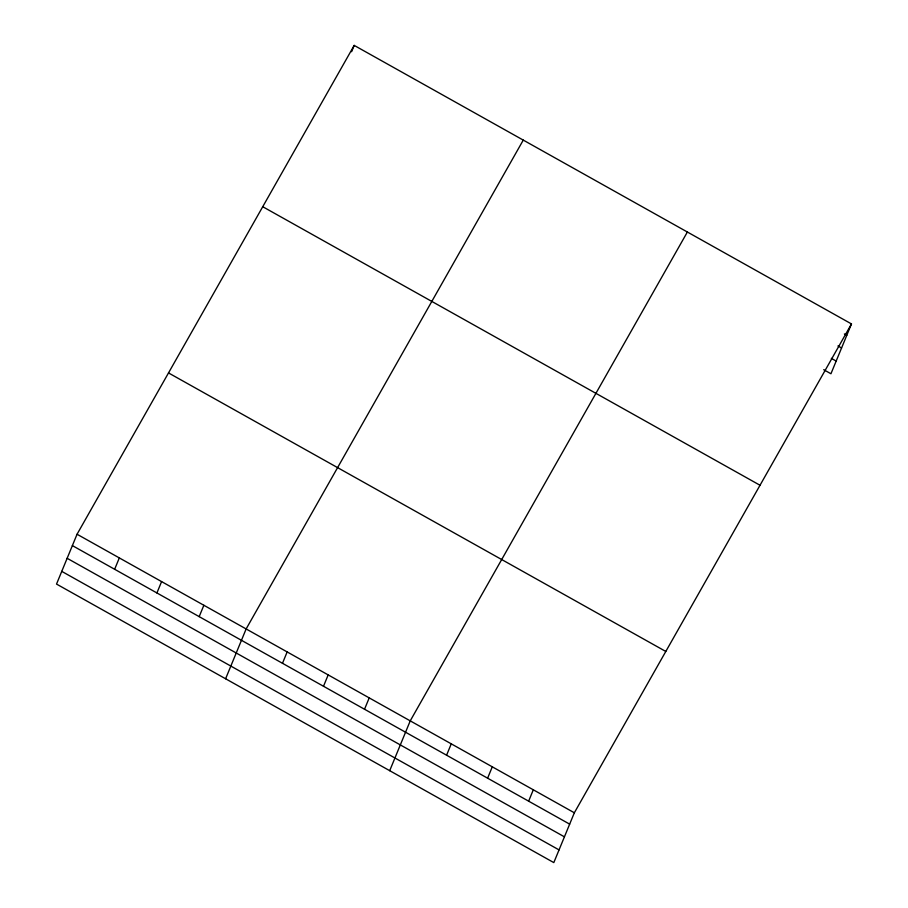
<?xml version="1.0" encoding="UTF-8"?>
<svg xmlns="http://www.w3.org/2000/svg" width="908" height="908" viewBox="0 0 908 908"><rect width="100%" height="100%" fill="white"/><g stroke="black" fill="none" stroke-linecap="round" stroke-linejoin="round"><path stroke-width="1.36" d="M77.055 534.245L56.523 584.071L553.812 862.6L574.344 812.785L851.477 323.929L354.188 45.4L77.055 534.245L574.344 812.785M114.646 569.282L119.323 557.921M351.589 51.711L354.188 45.4M156.914 592.958L161.59 581.597M199.181 616.634L203.869 605.273M225.604 678.764L246.136 628.949L523.269 140.104M282.479 663.294L287.155 651.921M323.498 686.266L328.185 674.905M364.528 709.25L369.216 697.889M389.702 770.688L410.234 720.861L687.379 232.017M446.577 755.206L451.265 743.845M487.607 778.19L492.295 766.817M528.638 801.162L533.314 789.801M851.477 323.929L830.945 373.756L823.704 369.704M844.383 333.94L846.789 335.302M837.948 345.959L841.568 347.991M831.342 358.365L836.177 361.066M262.741 206.718L760.019 485.258M168.513 372.927L665.802 651.456M72.379 545.606L569.656 824.146M67.147 558.295L564.424 836.835M61.755 571.37L559.044 849.911"/></g></svg>
